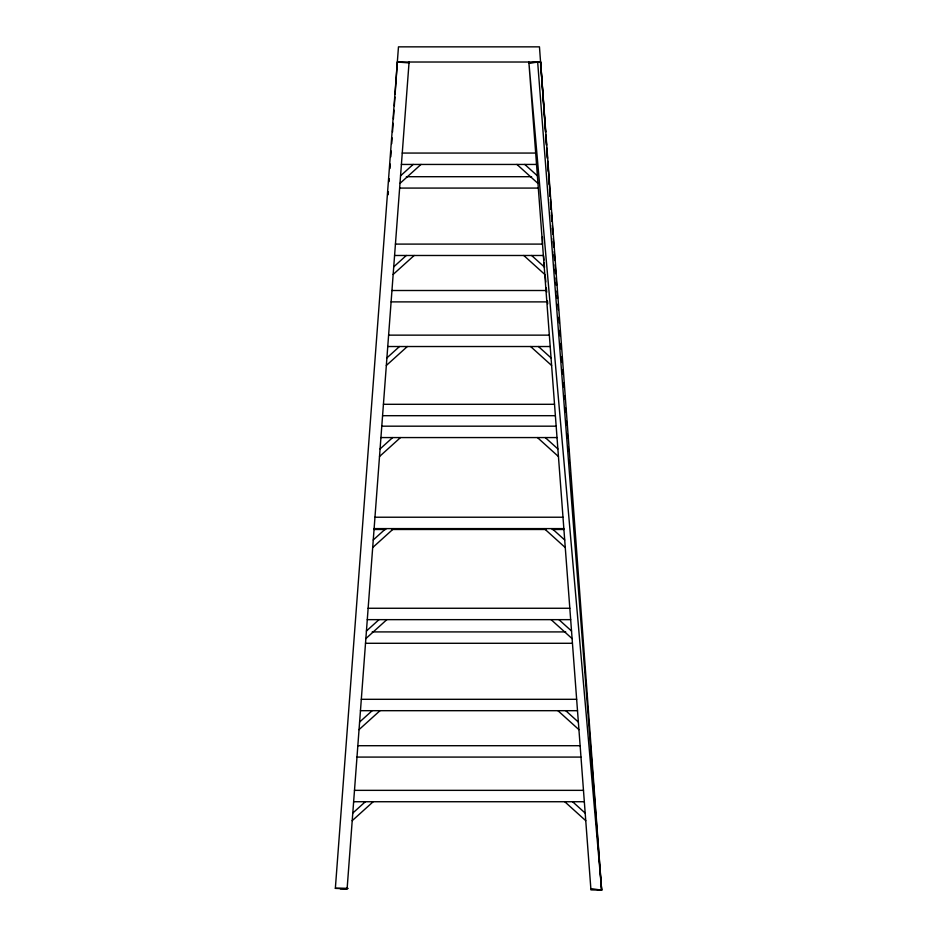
<?xml version="1.0" encoding="UTF-8"?>
<svg xmlns="http://www.w3.org/2000/svg" width="937" height="937" viewBox="0 0 937 937"><rect width="100%" height="100%" fill="white"/><g stroke="black" fill="none" stroke-linecap="round" stroke-linejoin="round"><path stroke-width="1.41" d="M388.176 194.732L388.387 191.816M389.089 181.614L389.288 178.698M389.991 168.484L390.296 164.116M390.799 156.819L391.197 150.986M391.701 143.689L392.099 137.856M392.509 132.023L393.107 123.274M393.411 118.905L394.008 110.156M394.313 105.776L394.922 97.026M395.121 94.11L397.335 62.018L540.602 62.018L601.648 890.15L590.942 889.881L528.855 62.018L601.648 890.15L590.849 888.604M346.233 888.463L347.088 888.604L335.352 888.346L398.471 46.85L539.466 46.85L545.639 132.023M409.082 62.018L347.1 888.932L340.318 888.932M400.544 175.828L413.147 164.444M399.97 183.406L420.982 164.444M393.716 266.869L406.318 255.485M393.142 274.447L414.154 255.485M386.887 357.911L399.49 346.526M386.325 365.489L407.326 346.526M380.059 448.952L392.662 437.567M379.497 456.53L400.497 437.567M373.231 539.993L385.833 528.609M372.668 547.571L393.669 528.609M366.402 631.034L379.005 619.65M365.84 638.612L386.84 619.65M359.574 722.076L372.176 710.691M359.012 729.654L380.012 710.691M352.745 813.117L365.348 801.732M352.183 820.695L373.184 801.732M528.925 62.896L537.662 62.018L601.648 890.15M528.89 62.908L540.602 62.018L545.545 132.058M402.254 153.059L535.683 153.059M401.399 164.444L536.538 164.444M406.342 176.706L531.595 176.706M399.654 188.079L538.271 188.079M395.426 244.1L542.511 244.1L542.441 236.827M394.571 255.485L543.366 255.485M391.982 290.505L545.955 290.505M391.127 301.89L546.81 301.89M388.597 335.141L549.34 335.141M387.742 346.526L550.195 346.526M383.444 404.304L554.493 404.304M382.589 415.688L555.348 415.688M381.769 426.183L556.168 426.183M380.914 437.567L557.023 437.567M374.941 517.224L562.996 517.224M374.086 528.609L563.851 528.609M374.05 529.487L385.739 529.487M391.572 529.487L546.365 529.487M552.198 529.487L563.887 529.487M368.112 608.265L569.825 608.265M367.257 619.65L570.68 619.65M372.188 631.913L565.737 631.913M365.512 643.286L572.413 643.286M361.284 699.307L576.653 699.307M360.429 710.691L577.508 710.691M357.84 745.711L580.097 745.711M356.985 757.084L580.952 757.084M354.455 790.348L583.482 790.348M353.6 801.732L584.337 801.732M335.352 888.346L348.095 888.463L347.112 888.323M397.335 62.018L409.047 62.908M524.79 164.444L537.393 175.828M516.955 164.444L537.955 183.406M531.619 255.485L544.221 266.869M523.783 255.485L544.784 274.447M538.447 346.526L551.05 357.911M530.611 346.526L551.612 365.489M545.275 437.567L557.878 448.952M537.44 437.567L558.44 456.53M552.104 528.609L564.706 539.993M544.268 528.609L565.269 547.571M558.932 619.65L571.535 631.034M551.097 619.65L572.097 638.612M565.761 710.691L578.363 722.076M557.925 710.691L578.925 729.654M572.589 801.732L585.192 813.117M564.753 801.732L585.754 820.695M543.53 255.754L543.917 260.123M544.163 263.039L544.549 267.408M545.182 274.693L545.826 281.978M546.33 287.8L546.716 292.168M547.477 300.906L547.735 303.822M545.838 134.94L546.576 145.153M546.786 148.069L547.513 158.283M547.723 161.199L550.242 196.196M550.452 199.112L551.179 209.326M551.389 212.242L552.022 220.991M552.338 225.36L552.959 234.109M553.275 238.49L553.908 247.239M554.224 251.62L554.845 260.369M555.161 264.738L555.793 273.487M556.109 277.867L556.625 285.153M557.046 290.985L557.574 298.282M557.995 304.115L558.405 309.948M558.932 317.245L559.354 323.078M559.881 330.363L560.291 336.196M560.818 343.492L561.24 349.325M561.767 356.622L562.177 362.455M562.704 369.74L563.02 374.121M563.652 382.87L563.957 387.25M564.589 396L564.8 398.916M565.433 407.665L565.737 412.034M566.37 420.783L566.686 425.164M567.318 433.913L567.623 438.293M568.255 447.043L568.572 451.411M569.192 460.161L569.403 463.077M570.141 473.29L570.352 476.207M571.078 486.42L571.289 489.337M572.027 499.538L572.238 502.455M545.849 136.439L546.47 145.188M546.775 149.569L547.395 158.33M547.712 162.698L548.321 171.459M548.637 175.84L549.246 184.589M549.562 188.969L550.078 196.266M550.487 202.099L551.003 209.396M551.413 215.229L551.823 221.073M552.338 228.359L552.748 234.203M553.263 241.5L553.673 247.333M554.189 254.63L554.599 260.463M555.219 269.224L555.524 273.592M556.145 282.353L556.355 285.27M557.07 295.483L557.281 298.399M540.602 62.018L540.684 69.303"/></g></svg>
